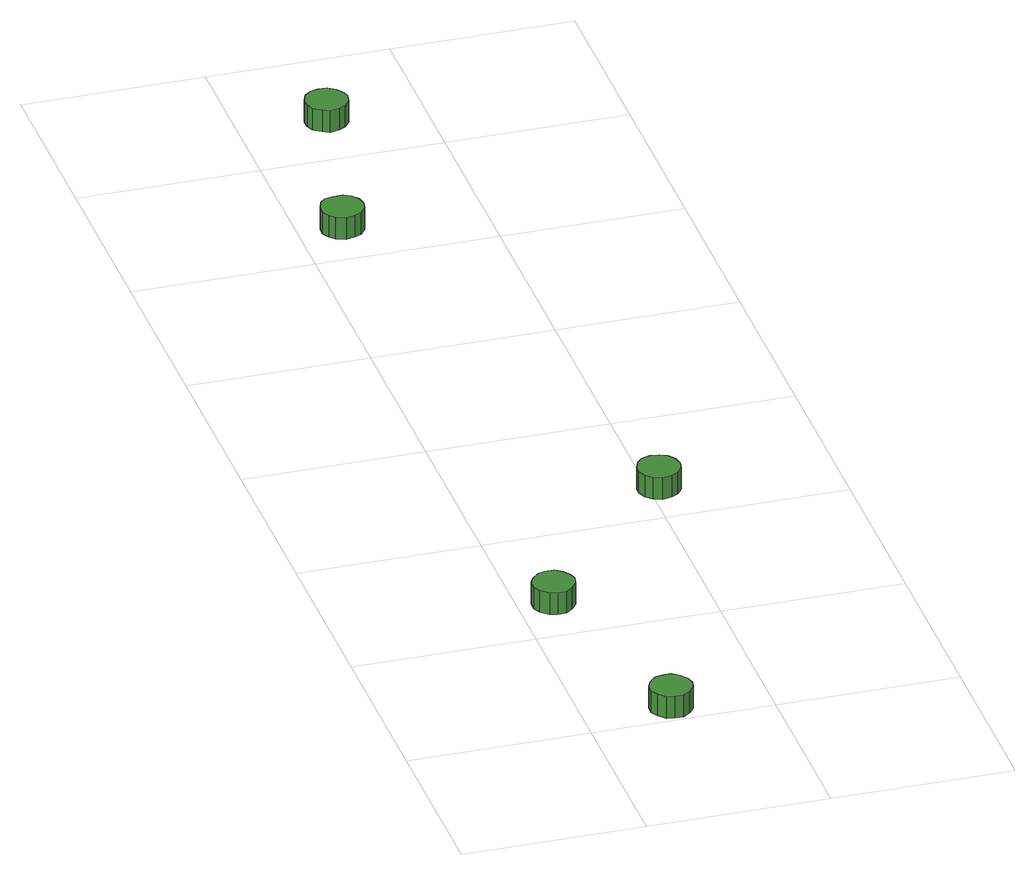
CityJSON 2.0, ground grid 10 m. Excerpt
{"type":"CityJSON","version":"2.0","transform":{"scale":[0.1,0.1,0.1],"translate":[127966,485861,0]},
"CityObjects":{
"tree1":{"type":"SolitaryVegetationObject","attributes":{"function":"something"},"geometry":[{"type":"MultiSurface","lod":"1","boundaries":[[[0,1,2,3,4,5,6,7,8,9,10,11,12,13,14]],[[15,16,17,18,19,20,21,22,23,24,25,26,27,28,29]],[[0,29,28,1]],[[1,28,27,2]],[[2,27,26,3]],[[3,26,25,4]],[[4,25,24,5]],[[5,24,23,6]],[[6,23,22,7]],[[7,22,21,8]],[[8,21,20,9]],[[9,20,19,10]],[[10,19,18,11]],[[11,18,17,12]],[[12,17,16,13]],[[13,16,15,14]],[[14,15,29,0]]]}]},
"tree2":{"type":"SolitaryVegetationObject","attributes":{"function":"something"},"geometry":[{"type":"MultiSurface","lod":"1","boundaries":[[[30,31,32,33,34,35,36,37,38,39,40,41,42,43,44]],[[45,46,47,48,49,50,51,52,53,54,55,56,57,58,59]],[[30,59,58,31]],[[31,58,57,32]],[[32,57,56,33]],[[33,56,55,34]],[[34,55,54,35]],[[35,54,53,36]],[[36,53,52,37]],[[37,52,51,38]],[[38,51,50,39]],[[39,50,49,40]],[[40,49,48,41]],[[41,48,47,42]],[[42,47,46,43]],[[43,46,45,44]],[[44,45,59,30]]]}]},
"tree3":{"type":"SolitaryVegetationObject","attributes":{"function":"something"},"geometry":[{"type":"MultiSurface","lod":"1","boundaries":[[[60,61,62,63,64,65,66,67,68,69,70,71,72,73,74]],[[75,76,77,78,79,80,81,82,83,84,85,86,87,88,89]],[[60,89,88,61]],[[61,88,87,62]],[[62,87,86,63]],[[63,86,85,64]],[[64,85,84,65]],[[65,84,83,66]],[[66,83,82,67]],[[67,82,81,68]],[[68,81,80,69]],[[69,80,79,70]],[[70,79,78,71]],[[71,78,77,72]],[[72,77,76,73]],[[73,76,75,74]],[[74,75,89,60]]]}]},
"tree4":{"type":"SolitaryVegetationObject","attributes":{"function":"something"},"geometry":[{"type":"MultiSurface","lod":"1","boundaries":[[[90,91,92,93,94,95,96,97,98,99,100,101,102,103,104]],[[105,106,107,108,109,110,111,112,113,114,115,116,117,118,119]],[[90,119,118,91]],[[91,118,117,92]],[[92,117,116,93]],[[93,116,115,94]],[[94,115,114,95]],[[95,114,113,96]],[[96,113,112,97]],[[97,112,111,98]],[[98,111,110,99]],[[99,110,109,100]],[[100,109,108,101]],[[101,108,107,102]],[[102,107,106,103]],[[103,106,105,104]],[[104,105,119,90]]]}]},
"tree5":{"type":"SolitaryVegetationObject","attributes":{"function":"something"},"geometry":[{"type":"MultiSurface","lod":"1","boundaries":[[[120,121,122,123,124,125,126,127,128,129,130,131,132,133,134]],[[135,136,137,138,139,140,141,142,143,144,145,146,147,148,149]],[[120,149,148,121]],[[121,148,147,122]],[[122,147,146,123]],[[123,146,145,124]],[[124,145,144,125]],[[125,144,143,126]],[[126,143,142,127]],[[127,142,141,128]],[[128,141,140,129]],[[129,140,139,130]],[[130,139,138,131]],[[131,138,137,132]],[[132,137,136,133]],[[133,136,135,134]],[[134,135,149,120]]]}]}
},
"vertices":[
[59,13,17],[58,18,17],[55,22,17],[51,25,17],[46,25,17],[42,24,17],[38,20,17],[36,16,17],[36,11,17],[38,7,17],[42,3,17],[46,2,17],[51,2,17],[55,5,17],[58,9,17],[58,9,4],[55,5,4],[51,2,4],[46,2,4],[42,3,4],[38,7,4],[36,11,4],[36,16,4],[38,20,4],[42,24,4],[46,25,4],[51,25,4],[55,22,4],[58,18,4],[59,13,4],
[31,133,17],[30,137,17],[27,141,17],[23,144,17],[18,144,17],[14,143,17],[10,139,17],[8,135,17],[8,130,17],[10,126,17],[14,122,17],[18,121,17],[23,121,17],[27,124,17],[30,128,17],[30,128,4],[27,124,4],[23,121,4],[18,121,4],[14,122,4],[10,126,4],[8,130,4],[8,135,4],[10,139,4],[14,143,4],[18,144,4],[23,144,4],[27,141,4],[30,137,4],[31,133,4],
[117,230,17],[116,235,17],[113,239,17],[109,241,17],[104,242,17],[99,240,17],[96,237,17],[94,232,17],[94,228,17],[96,223,17],[99,220,17],[104,218,17],[109,219,17],[113,221,17],[116,225,17],[116,225,4],[113,221,4],[109,219,4],[104,218,4],[99,220,4],[96,223,4],[94,228,4],[94,232,4],[96,237,4],[99,240,4],[104,242,4],[109,241,4],[113,239,4],[116,235,4],[117,230,4],
[35,530,18],[34,535,18],[31,539,18],[27,541,18],[22,541,18],[17,540,18],[14,537,18],[12,532,18],[12,527,18],[14,523,18],[17,520,18],[22,518,18],[27,519,18],[31,521,18],[34,525,18],[34,525,5],[31,521,5],[27,519,5],[22,518,5],[17,520,5],[14,523,5],[12,527,5],[12,532,5],[14,537,5],[17,540,5],[22,541,5],[27,541,5],[31,539,5],[34,535,5],[35,530,5],
[59,639,17],[58,643,17],[55,647,17],[51,650,17],[46,650,17],[42,649,17],[38,646,17],[36,641,17],[36,636,17],[38,632,17],[42,629,17],[46,627,17],[51,628,17],[55,630,17],[58,634,17],[58,634,4],[55,630,4],[51,628,4],[46,627,4],[42,629,4],[38,632,4],[36,636,4],[36,641,4],[38,646,4],[42,649,4],[46,650,4],[51,650,4],[55,647,4],[58,643,4],[59,639,4]
]}
